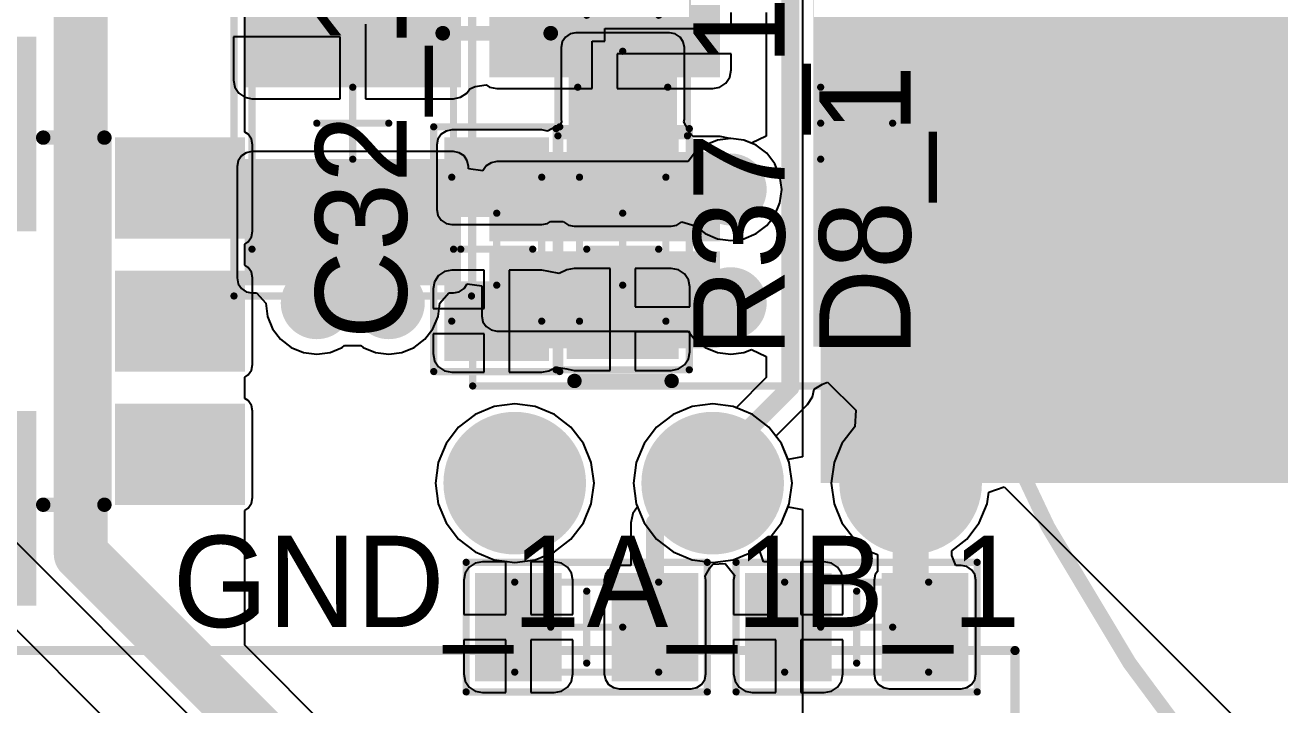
# Model space of a CAD drawing. Extents: x 5 to 126, y 30 to 120.
# Drawn here: x 50.2 to 67.63, y 39.42 to 48.86 of the extents above; entities that cross this region are included whole.
import ezdxf

# ---------------------------------------------------------------- set-up
doc = ezdxf.new("R2010")
doc.units = 0
doc.layers.get('0').update_dxf_attribs({"linetype": 'CONTINUOUS'})
for name, color, linetype in [('BOTTOMLAYER', 5, 'CONTINUOUS'), ('BOTTOMPASTE', 16, 'CONTINUOUS'), ('BOTTOMSOLDER', 6, 'CONTINUOUS'), ('MECHANICAL13', 56, 'CONTINUOUS'), ('MECHANICAL15', 56, 'CONTINUOUS'), ('MULTILAYER', 9, 'CONTINUOUS'), ('TOPLAYER', 1, 'CONTINUOUS'), ('TOPOVERLAY', 2, 'CONTINUOUS'), ('TOPPASTE', 8, 'CONTINUOUS'), ('TOPSOLDER', 216, 'CONTINUOUS')]:
    doc.layers.add(name, color=color, linetype=linetype)

# ---------------------------------------------------------------- blocks, each defined once
blk = doc.blocks.new('K_______5001_7')
at = {"layer": 'BOTTOMLAYER', "const_width": 0.889}
blk.add_lwpolyline([(-0.4445, 0, 1), (0.4445, 0, 1)], format="xyb", close=True, dxfattribs=at)
at = {"layer": 'BOTTOMSOLDER', "const_width": 0.9906}
blk.add_lwpolyline([(-0.4953, 0, 1), (0.4953, 0, 1)], format="xyb", close=True, dxfattribs=at)
at = {"layer": 'MULTILAYER', "const_width": 0.889}
blk.add_lwpolyline([(-0.4445, 0, 1), (0.4445, 0, 1)], format="xyb", close=True, dxfattribs=at)
at = {"layer": 'TOPLAYER', "const_width": 0.889}
blk.add_lwpolyline([(-0.4445, 0, 1), (0.4445, 0, 1)], format="xyb", close=True, dxfattribs=at)
at = {"layer": 'TOPSOLDER', "const_width": 0.9906}
blk.add_lwpolyline([(-0.4953, 0, 1), (0.4953, 0, 1)], format="xyb", close=True, dxfattribs=at)
blk = doc.blocks.new('61201621621_14')
at = {"layer": 'TOPOVERLAY', "const_width": 0.127}
for points in [[(-13.99, 4.675), (13.99, 4.675)], [(-13.99, 4.675), (13.99, 4.675)], [(13.99, 4.675), (13.99, -4.425)], [(13.99, -4.425), (13.99, 4.675)]]:
    blk.add_lwpolyline(points, dxfattribs=at)
at = {"layer": 'TOPOVERLAY', "const_width": 0.0635}
blk.add_lwpolyline([(13.958, 4.675, 1), (14.022, 4.675, 1)], format="xyb", close=True, dxfattribs=at)
blk.add_lwpolyline([(13.958, 4.675, 1), (14.022, 4.675, 1)], format="xyb", close=True, dxfattribs=at)
blk.add_lwpolyline([(13.958, 4.675, 1), (14.022, 4.675, 1)], format="xyb", close=True, dxfattribs=at)
blk.add_lwpolyline([(13.958, 4.675, 1), (14.022, 4.675, 1)], format="xyb", close=True, dxfattribs=at)
blk = doc.blocks.new('WE_CST_EE5_29')
at = {"layer": 'MECHANICAL15', "const_width": 0.1}
for points in [[(0, -0.2), (0, 0.2)], [(-0.2, 0), (0.2, 0)]]:
    blk.add_lwpolyline(points, dxfattribs=at)
at = {"layer": 'MECHANICAL15', "const_width": 0.05}
for points in [[(-0.025, 0.2, 1), (0.025, 0.2, 1)], [(-0.225, 0, 1), (-0.175, 0, 1)], [(0.175, 0, 1), (0.225, 0, 1)], [(-0.025, -0.2, 1), (0.025, -0.2, 1)]]:
    blk.add_lwpolyline(points, format="xyb", close=True, dxfattribs=at)
at = {"layer": 'TOPLAYER'}
for points in [[(-1.5, 1.35), (1.5, 1.35), (-1.5, 3.85), (1.5, 3.85)], [(-4.4, 1.25), (-2.8, 1.25), (-4.4, 2.45), (-2.8, 2.45)], [(2.8, 1.25), (4.4, 1.25), (2.8, 2.45), (4.4, 2.45)], [(-4.4, -0.6), (-2.8, -0.6), (-4.4, 0.6), (-2.8, 0.6)], [(2.8, -0.6), (4.4, -0.6), (2.8, 0.6), (4.4, 0.6)], [(-4.4, -2.45), (-2.8, -2.45), (-4.4, -1.25), (-2.8, -1.25)], [(-1.5, -3.85), (1.5, -3.85), (-1.5, -1.35), (1.5, -1.35)], [(2.8, -2.45), (4.4, -2.45), (2.8, -1.25), (4.4, -1.25)]]:
    blk.add_solid(points, dxfattribs=at)
at = {"layer": 'TOPOVERLAY'}
for points, const_width in [([(-2.9, 3, 1), (-3.1, 3, 1)], 0.5), ([(-3.225, 3, 1), (-2.975, 3, 1)], 0.25), ([(-3.025, 3, 1), (-2.775, 3, 1)], 0.25), ([(-2.6, 2.55, 1), (-2.5, 2.55, 1)], 0.1), ([(-2.6, 2.55, 1), (-2.5, 2.55, 1)], 0.1), ([(-1.75, 2.55, 1), (-1.65, 2.55, 1)], 0.1), ([(1.65, 2.55, 1), (1.75, 2.55, 1)], 0.1), ([(2.5, 2.55, 1), (2.6, 2.55, 1)], 0.1), ([(2.5, 2.55, 1), (2.6, 2.55, 1)], 0.1), ([(-2.6, -2.55, 1), (-2.5, -2.55, 1)], 0.1), ([(-2.6, -2.55, 1), (-2.5, -2.55, 1)], 0.1), ([(-1.75, -2.55, 1), (-1.65, -2.55, 1)], 0.1), ([(1.65, -2.55, 1), (1.75, -2.55, 1)], 0.1), ([(2.5, -2.55, 1), (2.6, -2.55, 1)], 0.1), ([(2.5, -2.55, 1), (2.6, -2.55, 1)], 0.1)]:
    blk.add_lwpolyline(points, format="xyb", close=True, dxfattribs=dict(at, const_width=const_width))
at = {"layer": 'TOPOVERLAY', "const_width": 0.2}
for points in [[(-2.55, -2.55), (-2.55, 2.55)], [(-2.55, 2.55), (-1.7, 2.55)], [(1.7, 2.55), (2.55, 2.55)], [(2.55, -2.55), (2.55, 2.55)], [(-2.55, -2.55), (-1.7, -2.55)], [(1.7, -2.55), (2.55, -2.55)]]:
    blk.add_lwpolyline(points, dxfattribs=at)
at = {"layer": 'TOPPASTE'}
for points in [[(-1.5, 1.35), (1.5, 1.35), (-1.5, 3.85), (1.5, 3.85)], [(-4.4, 1.25), (-2.8, 1.25), (-4.4, 2.45), (-2.8, 2.45)], [(2.8, 1.25), (4.4, 1.25), (2.8, 2.45), (4.4, 2.45)], [(-4.4, -0.6), (-2.8, -0.6), (-4.4, 0.6), (-2.8, 0.6)], [(2.8, -0.6), (4.4, -0.6), (2.8, 0.6), (4.4, 0.6)], [(-4.4, -2.45), (-2.8, -2.45), (-4.4, -1.25), (-2.8, -1.25)], [(-1.5, -3.85), (1.5, -3.85), (-1.5, -1.35), (1.5, -1.35)], [(2.8, -2.45), (4.4, -2.45), (2.8, -1.25), (4.4, -1.25)]]:
    blk.add_solid(points, dxfattribs=at)
at = {"layer": 'TOPSOLDER'}
for points in [[(-1.602, 1.248), (1.602, 1.248), (-1.602, 3.952), (1.602, 3.952)], [(-4.502, 1.148), (-2.698, 1.148), (-4.502, 2.552), (-2.698, 2.552)], [(2.698, 1.148), (4.502, 1.148), (2.698, 2.552), (4.502, 2.552)], [(-4.502, -0.702), (-2.698, -0.702), (-4.502, 0.702), (-2.698, 0.702)], [(2.698, -0.702), (4.502, -0.702), (2.698, 0.702), (4.502, 0.702)], [(-4.502, -2.552), (-2.698, -2.552), (-4.502, -1.148), (-2.698, -1.148)], [(2.698, -2.552), (4.502, -2.552), (2.698, -1.148), (4.502, -1.148)], [(-1.602, -3.952), (1.602, -3.952), (-1.602, -1.248), (1.602, -1.248)]]:
    blk.add_solid(points, dxfattribs=at)
blk = doc.blocks.new('K_______5002_32')
at = {"layer": 'BOTTOMLAYER', "const_width": 0.889}
blk.add_lwpolyline([(-0.4445, 0, 1), (0.4445, 0, 1)], format="xyb", close=True, dxfattribs=at)
at = {"layer": 'BOTTOMSOLDER', "const_width": 0.9906}
blk.add_lwpolyline([(-0.4953, 0, 1), (0.4953, 0, 1)], format="xyb", close=True, dxfattribs=at)
at = {"layer": 'MULTILAYER', "const_width": 0.889}
blk.add_lwpolyline([(-0.4445, 0, 1), (0.4445, 0, 1)], format="xyb", close=True, dxfattribs=at)
at = {"layer": 'TOPLAYER', "const_width": 0.889}
blk.add_lwpolyline([(-0.4445, 0, 1), (0.4445, 0, 1)], format="xyb", close=True, dxfattribs=at)
at = {"layer": 'TOPSOLDER', "const_width": 0.9906}
blk.add_lwpolyline([(-0.4953, 0, 1), (0.4953, 0, 1)], format="xyb", close=True, dxfattribs=at)
blk = doc.blocks.new('K_______5002_34')
at = {"layer": 'BOTTOMLAYER', "const_width": 0.889}
blk.add_lwpolyline([(-0.4445, 0, 1), (0.4445, 0, 1)], format="xyb", close=True, dxfattribs=at)
at = {"layer": 'BOTTOMSOLDER', "const_width": 0.9906}
blk.add_lwpolyline([(-0.4953, 0, 1), (0.4953, 0, 1)], format="xyb", close=True, dxfattribs=at)
at = {"layer": 'MULTILAYER', "const_width": 0.889}
blk.add_lwpolyline([(-0.4445, 0, 1), (0.4445, 0, 1)], format="xyb", close=True, dxfattribs=at)
at = {"layer": 'TOPLAYER', "const_width": 0.889}
blk.add_lwpolyline([(-0.4445, 0, 1), (0.4445, 0, 1)], format="xyb", close=True, dxfattribs=at)
at = {"layer": 'TOPSOLDER', "const_width": 0.9906}
blk.add_lwpolyline([(-0.4953, 0, 1), (0.4953, 0, 1)], format="xyb", close=True, dxfattribs=at)
blk = doc.blocks.new('1210C_B_38')
at = {"layer": 'BOTTOMLAYER'}
for points in [[(-2.15, 1.4), (-2.15, -1.4), (-0.6, 1.4), (-0.6, -1.4)], [(0.6, 1.4), (0.6, -1.4), (2.15, 1.4), (2.15, -1.4)]]:
    blk.add_solid(points, dxfattribs=at)
at = {"layer": 'BOTTOMPASTE'}
for points in [[(-2.15, 1.4), (-2.15, -1.4), (-0.6, 1.4), (-0.6, -1.4)], [(0.6, 1.4), (0.6, -1.4), (2.15, 1.4), (2.15, -1.4)]]:
    blk.add_solid(points, dxfattribs=at)
at = {"layer": 'BOTTOMSOLDER'}
for points in [[(-2.252, 1.502), (-2.252, -1.502), (-0.498, 1.502), (-0.498, -1.502)], [(0.498, 1.502), (0.498, -1.502), (2.252, 1.502), (2.252, -1.502)]]:
    blk.add_solid(points, dxfattribs=at)
at = {"layer": 'MECHANICAL13', "const_width": 0.1}
for points in [[(-1.75, 1.4), (1.75, 1.4)], [(-1.75, 1.4), (-1.75, -1.4)], [(1.75, 1.4), (1.75, -1.4)], [(-1.75, -1.4), (1.75, -1.4)]]:
    blk.add_lwpolyline(points, dxfattribs=at)
at = {"layer": 'MECHANICAL13', "const_width": 0.05}
for points in [[(-1.775, 1.4, 1), (-1.725, 1.4, 1)], [(-1.775, 1.4, 1), (-1.725, 1.4, 1)], [(1.725, 1.4, 1), (1.775, 1.4, 1)], [(1.725, 1.4, 1), (1.775, 1.4, 1)], [(-1.775, -1.4, 1), (-1.725, -1.4, 1)], [(-1.775, -1.4, 1), (-1.725, -1.4, 1)], [(1.725, -1.4, 1), (1.775, -1.4, 1)], [(1.725, -1.4, 1), (1.775, -1.4, 1)]]:
    blk.add_lwpolyline(points, format="xyb", close=True, dxfattribs=at)
at = {"layer": 'MECHANICAL15', "const_width": 0.1}
for points in [[(-2.4, 1.65), (2.4, 1.65)], [(-2.4, 1.65), (-2.4, -1.65)], [(2.4, 1.65), (2.4, -1.65)], [(0, 0.5), (0, -0.5)], [(-0.5, 0), (0.5, 0)], [(-2.4, -1.65), (2.4, -1.65)]]:
    blk.add_lwpolyline(points, dxfattribs=at)
at = {"layer": 'MECHANICAL15', "const_width": 0.05}
for points in [[(-2.425, 1.65, 1), (-2.375, 1.65, 1)], [(-2.425, 1.65, 1), (-2.375, 1.65, 1)], [(2.375, 1.65, 1), (2.425, 1.65, 1)], [(2.375, 1.65, 1), (2.425, 1.65, 1)], [(-0.025, 0.5, 1), (0.025, 0.5, 1)], [(-0.525, 0, 1), (-0.475, 0, 1)], [(0.475, 0, 1), (0.525, 0, 1)], [(-0.025, -0.5, 1), (0.025, -0.5, 1)], [(-2.425, -1.65, 1), (-2.375, -1.65, 1)], [(-2.425, -1.65, 1), (-2.375, -1.65, 1)], [(2.375, -1.65, 1), (2.425, -1.65, 1)], [(2.375, -1.65, 1), (2.425, -1.65, 1)]]:
    blk.add_lwpolyline(points, format="xyb", close=True, dxfattribs=at)
blk = doc.blocks.new('0805C_48')
at = {"layer": 'MECHANICAL13', "const_width": 0.1}
for points in [[(-1.675, -0.9), (-1.675, 0.9)], [(1.675, 0.9), (-1.675, 0.9)], [(1.675, -0.9), (1.675, 0.9)], [(-1, -0.625), (-1, 0.625)], [(1, 0.625), (-1, 0.625)], [(0, -0.5), (0, 0.5)], [(1, -0.625), (1, 0.625)], [(0.5, 0), (-0.5, 0)], [(1, -0.625), (-1, -0.625)], [(1.675, -0.9), (-1.675, -0.9)]]:
    blk.add_lwpolyline(points, dxfattribs=at)
at = {"layer": 'MECHANICAL13', "const_width": 0.05}
for points in [[(-1.7, 0.9, 1), (-1.65, 0.9, 1)], [(-1.7, 0.9, 1), (-1.65, 0.9, 1)], [(1.65, 0.9, 1), (1.7, 0.9, 1)], [(1.65, 0.9, 1), (1.7, 0.9, 1)], [(-1.025, 0.625, 1), (-0.975, 0.625, 1)], [(-1.025, 0.625, 1), (-0.975, 0.625, 1)], [(-0.025, 0.5, 1), (0.025, 0.5, 1)], [(0.975, 0.625, 1), (1.025, 0.625, 1)], [(0.975, 0.625, 1), (1.025, 0.625, 1)], [(-0.525, 0, 1), (-0.475, 0, 1)], [(0.475, 0, 1), (0.525, 0, 1)], [(-0.025, -0.5, 1), (0.025, -0.5, 1)], [(-1.025, -0.625, 1), (-0.975, -0.625, 1)], [(-1.025, -0.625, 1), (-0.975, -0.625, 1)], [(0.975, -0.625, 1), (1.025, -0.625, 1)], [(0.975, -0.625, 1), (1.025, -0.625, 1)], [(-1.7, -0.9, 1), (-1.65, -0.9, 1)], [(-1.7, -0.9, 1), (-1.65, -0.9, 1)], [(1.65, -0.9, 1), (1.7, -0.9, 1)], [(1.65, -0.9, 1), (1.7, -0.9, 1)]]:
    blk.add_lwpolyline(points, format="xyb", close=True, dxfattribs=at)
at = {"layer": 'TOPLAYER'}
for points in [[(-0.45, -0.65), (-0.45, 0.65), (-1.45, -0.65), (-1.45, 0.65)], [(1.45, -0.65), (1.45, 0.65), (0.45, -0.65), (0.45, 0.65)]]:
    blk.add_solid(points, dxfattribs=at)
at = {"layer": 'TOPPASTE'}
for points in [[(-0.45, -0.65), (-0.45, 0.65), (-1.45, -0.65), (-1.45, 0.65)], [(1.45, -0.65), (1.45, 0.65), (0.45, -0.65), (0.45, 0.65)]]:
    blk.add_solid(points, dxfattribs=at)
at = {"layer": 'TOPSOLDER'}
for points in [[(-0.348, -0.752), (-0.348, 0.752), (-1.552, -0.752), (-1.552, 0.752)], [(1.552, -0.752), (1.552, 0.752), (0.348, -0.752), (0.348, 0.752)]]:
    blk.add_solid(points, dxfattribs=at)
blk = doc.blocks.new('0805C_B_50')
at = {"layer": 'BOTTOMLAYER'}
for points in [[(-1.45, 0.65), (-1.45, -0.65), (-0.45, 0.65), (-0.45, -0.65)], [(0.45, 0.65), (0.45, -0.65), (1.45, 0.65), (1.45, -0.65)]]:
    blk.add_solid(points, dxfattribs=at)
at = {"layer": 'BOTTOMPASTE'}
for points in [[(-1.45, 0.65), (-1.45, -0.65), (-0.45, 0.65), (-0.45, -0.65)], [(0.45, 0.65), (0.45, -0.65), (1.45, 0.65), (1.45, -0.65)]]:
    blk.add_solid(points, dxfattribs=at)
at = {"layer": 'BOTTOMSOLDER'}
for points in [[(-1.552, 0.752), (-1.552, -0.752), (-0.348, 0.752), (-0.348, -0.752)], [(0.348, 0.752), (0.348, -0.752), (1.552, 0.752), (1.552, -0.752)]]:
    blk.add_solid(points, dxfattribs=at)
at = {"layer": 'MECHANICAL13', "const_width": 0.1}
for points in [[(-1.675, -0.9), (-1.675, 0.9)], [(-1.675, 0.9), (1.675, 0.9)], [(1.675, -0.9), (1.675, 0.9)], [(-1, -0.625), (-1, 0.625)], [(-1, 0.625), (1, 0.625)], [(0, -0.5), (0, 0.5)], [(1, -0.625), (1, 0.625)], [(-0.5, 0), (0.5, 0)], [(-1, -0.625), (1, -0.625)], [(-1.675, -0.9), (1.675, -0.9)]]:
    blk.add_lwpolyline(points, dxfattribs=at)
at = {"layer": 'MECHANICAL13', "const_width": 0.05}
for points in [[(-1.7, 0.9, 1), (-1.65, 0.9, 1)], [(-1.7, 0.9, 1), (-1.65, 0.9, 1)], [(1.65, 0.9, 1), (1.7, 0.9, 1)], [(1.65, 0.9, 1), (1.7, 0.9, 1)], [(-1.025, 0.625, 1), (-0.975, 0.625, 1)], [(-1.025, 0.625, 1), (-0.975, 0.625, 1)], [(-0.025, 0.5, 1), (0.025, 0.5, 1)], [(0.975, 0.625, 1), (1.025, 0.625, 1)], [(0.975, 0.625, 1), (1.025, 0.625, 1)], [(-0.525, 0, 1), (-0.475, 0, 1)], [(0.475, 0, 1), (0.525, 0, 1)], [(-0.025, -0.5, 1), (0.025, -0.5, 1)], [(-1.025, -0.625, 1), (-0.975, -0.625, 1)], [(-1.025, -0.625, 1), (-0.975, -0.625, 1)], [(0.975, -0.625, 1), (1.025, -0.625, 1)], [(0.975, -0.625, 1), (1.025, -0.625, 1)], [(-1.7, -0.9, 1), (-1.65, -0.9, 1)], [(-1.7, -0.9, 1), (-1.65, -0.9, 1)], [(1.65, -0.9, 1), (1.7, -0.9, 1)], [(1.65, -0.9, 1), (1.7, -0.9, 1)]]:
    blk.add_lwpolyline(points, format="xyb", close=True, dxfattribs=at)
blk = doc.blocks.new('0805C_B_52')
at = {"layer": 'BOTTOMLAYER'}
for points in [[(-1.45, 0.65), (-1.45, -0.65), (-0.45, 0.65), (-0.45, -0.65)], [(0.45, 0.65), (0.45, -0.65), (1.45, 0.65), (1.45, -0.65)]]:
    blk.add_solid(points, dxfattribs=at)
at = {"layer": 'BOTTOMPASTE'}
for points in [[(-1.45, 0.65), (-1.45, -0.65), (-0.45, 0.65), (-0.45, -0.65)], [(0.45, 0.65), (0.45, -0.65), (1.45, 0.65), (1.45, -0.65)]]:
    blk.add_solid(points, dxfattribs=at)
at = {"layer": 'BOTTOMSOLDER'}
for points in [[(-1.552, 0.752), (-1.552, -0.752), (-0.348, 0.752), (-0.348, -0.752)], [(0.348, 0.752), (0.348, -0.752), (1.552, 0.752), (1.552, -0.752)]]:
    blk.add_solid(points, dxfattribs=at)
at = {"layer": 'MECHANICAL13', "const_width": 0.1}
for points in [[(-1.675, -0.9), (-1.675, 0.9)], [(-1.675, 0.9), (1.675, 0.9)], [(1.675, -0.9), (1.675, 0.9)], [(-1, -0.625), (-1, 0.625)], [(-1, 0.625), (1, 0.625)], [(0, -0.5), (0, 0.5)], [(1, -0.625), (1, 0.625)], [(-0.5, 0), (0.5, 0)], [(-1, -0.625), (1, -0.625)], [(-1.675, -0.9), (1.675, -0.9)]]:
    blk.add_lwpolyline(points, dxfattribs=at)
at = {"layer": 'MECHANICAL13', "const_width": 0.05}
for points in [[(-1.7, 0.9, 1), (-1.65, 0.9, 1)], [(-1.7, 0.9, 1), (-1.65, 0.9, 1)], [(1.65, 0.9, 1), (1.7, 0.9, 1)], [(1.65, 0.9, 1), (1.7, 0.9, 1)], [(-1.025, 0.625, 1), (-0.975, 0.625, 1)], [(-1.025, 0.625, 1), (-0.975, 0.625, 1)], [(-0.025, 0.5, 1), (0.025, 0.5, 1)], [(0.975, 0.625, 1), (1.025, 0.625, 1)], [(0.975, 0.625, 1), (1.025, 0.625, 1)], [(-0.525, 0, 1), (-0.475, 0, 1)], [(0.475, 0, 1), (0.525, 0, 1)], [(-0.025, -0.5, 1), (0.025, -0.5, 1)], [(-1.025, -0.625, 1), (-0.975, -0.625, 1)], [(-1.025, -0.625, 1), (-0.975, -0.625, 1)], [(0.975, -0.625, 1), (1.025, -0.625, 1)], [(0.975, -0.625, 1), (1.025, -0.625, 1)], [(-1.7, -0.9, 1), (-1.65, -0.9, 1)], [(-1.7, -0.9, 1), (-1.65, -0.9, 1)], [(1.65, -0.9, 1), (1.7, -0.9, 1)], [(1.65, -0.9, 1), (1.7, -0.9, 1)]]:
    blk.add_lwpolyline(points, format="xyb", close=True, dxfattribs=at)
blk = doc.blocks.new('M____MELF_56')
at = {"layer": 'MECHANICAL13', "const_width": 0.1}
for points in [[(-1, 0.6), (-1, -0.6)], [(-1, 0.6), (1, 0.6)], [(1, 0.6), (1, -0.6)], [(-1, -0.6), (1, -0.6)]]:
    blk.add_lwpolyline(points, dxfattribs=at)
at = {"layer": 'MECHANICAL13', "const_width": 0.05}
for points in [[(-1.025, 0.6, 1), (-0.975, 0.6, 1)], [(-1.025, 0.6, 1), (-0.975, 0.6, 1)], [(0.975, 0.6, 1), (1.025, 0.6, 1)], [(0.975, 0.6, 1), (1.025, 0.6, 1)], [(-1.025, -0.6, 1), (-0.975, -0.6, 1)], [(-1.025, -0.6, 1), (-0.975, -0.6, 1)], [(0.975, -0.6, 1), (1.025, -0.6, 1)], [(0.975, -0.6, 1), (1.025, -0.6, 1)]]:
    blk.add_lwpolyline(points, format="xyb", close=True, dxfattribs=at)
at = {"layer": 'MECHANICAL13'}
blk.add_solid([(-1, -0.6), (-0.731, -0.6), (-1, 0.6), (-0.731, 0.6)], dxfattribs=at)
at = {"layer": 'MECHANICAL15', "const_width": 0.1}
for points in [[(-1.675, 0.925), (-1.675, -0.925)], [(-1.675, 0.925), (1.675, 0.925)], [(1.675, 0.925), (1.675, -0.925)], [(0, 0.5), (0, -0.5)], [(-0.5, 0), (0.5, 0)], [(-1.675, -0.925), (1.675, -0.925)]]:
    blk.add_lwpolyline(points, dxfattribs=at)
at = {"layer": 'MECHANICAL15', "const_width": 0.05}
for points in [[(-1.7, 0.925, 1), (-1.65, 0.925, 1)], [(-1.7, 0.925, 1), (-1.65, 0.925, 1)], [(1.65, 0.925, 1), (1.7, 0.925, 1)], [(1.65, 0.925, 1), (1.7, 0.925, 1)], [(-0.025, 0.5, 1), (0.025, 0.5, 1)], [(-0.525, 0, 1), (-0.475, 0, 1)], [(0.475, 0, 1), (0.525, 0, 1)], [(-0.025, -0.5, 1), (0.025, -0.5, 1)], [(-1.7, -0.925, 1), (-1.65, -0.925, 1)], [(-1.7, -0.925, 1), (-1.65, -0.925, 1)], [(1.65, -0.925, 1), (1.7, -0.925, 1)], [(1.65, -0.925, 1), (1.7, -0.925, 1)]]:
    blk.add_lwpolyline(points, format="xyb", close=True, dxfattribs=at)
at = {"layer": 'TOPLAYER'}
for points in [[(-0.525, -0.675), (-0.525, 0.675), (-1.425, -0.675), (-1.425, 0.675)], [(1.425, -0.675), (1.425, 0.675), (0.525, -0.675), (0.525, 0.675)]]:
    blk.add_solid(points, dxfattribs=at)
at = {"layer": 'TOPOVERLAY', "const_width": 0.2}
blk.add_lwpolyline([(-1.83, 0.67), (-1.83, -0.68)], dxfattribs=at)
at = {"layer": 'TOPOVERLAY', "const_width": 0.1}
for points in [[(-1.88, 0.67, 1), (-1.78, 0.67, 1)], [(-1.88, -0.68, 1), (-1.78, -0.68, 1)]]:
    blk.add_lwpolyline(points, format="xyb", close=True, dxfattribs=at)
at = {"layer": 'TOPPASTE'}
for points in [[(-0.525, -0.675), (-0.525, 0.675), (-1.425, -0.675), (-1.425, 0.675)], [(1.425, -0.675), (1.425, 0.675), (0.525, -0.675), (0.525, 0.675)]]:
    blk.add_solid(points, dxfattribs=at)
at = {"layer": 'TOPSOLDER'}
for points in [[(-0.423, -0.777), (-0.423, 0.777), (-1.527, -0.777), (-1.527, 0.777)], [(1.527, -0.777), (1.527, 0.777), (0.423, -0.777), (0.423, 0.777)]]:
    blk.add_solid(points, dxfattribs=at)
blk = doc.blocks.new('TO_252_B_64')
at = {"layer": 'BOTTOMLAYER'}
for points in [[(-0.5, 3), (-0.5, -3), (6, 3), (6, -3)], [(-5, 2.68), (-5, 1.88), (-2, 2.68), (-2, 1.88)], [(-5, 1.54), (-5, 0.74), (-2, 1.54), (-2, 0.74)], [(-5, -0.74), (-5, -1.54), (-2, -0.74), (-2, -1.54)], [(-5, -1.88), (-5, -2.68), (-2, -1.88), (-2, -2.68)]]:
    blk.add_solid(points, dxfattribs=at)
at = {"layer": 'BOTTOMPASTE'}
for points in [[(-0.5, 3), (-0.5, -3), (6, 3), (6, -3)], [(-5, 2.68), (-5, 1.88), (-2, 2.68), (-2, 1.88)], [(-5, 1.54), (-5, 0.74), (-2, 1.54), (-2, 0.74)], [(-5, -0.74), (-5, -1.54), (-2, -0.74), (-2, -1.54)], [(-5, -1.88), (-5, -2.68), (-2, -1.88), (-2, -2.68)]]:
    blk.add_solid(points, dxfattribs=at)
at = {"layer": 'BOTTOMSOLDER'}
for points in [[(-0.602, 3.102), (-0.602, -3.102), (6.102, 3.102), (6.102, -3.102)], [(-5.102, 2.782), (-5.102, 1.778), (-1.898, 2.782), (-1.898, 1.778)], [(-5.102, 1.642), (-5.102, 0.638), (-1.898, 1.642), (-1.898, 0.638)], [(-5.102, -0.638), (-5.102, -1.642), (-1.898, -0.638), (-1.898, -1.642)], [(-5.102, -1.778), (-5.102, -2.782), (-1.898, -1.778), (-1.898, -2.782)]]:
    blk.add_solid(points, dxfattribs=at)
at = {"layer": 'MECHANICAL15', "const_width": 0.1}
for points in [[(-5.334, -3.65), (-5.334, 3.65)], [(-5.334, 3.65), (6.325, 3.65)], [(6.325, -3.65), (6.325, 3.65)], [(-0.5, -0.5), (-0.5, 0.5)], [(-0.5, 0), (0.5, 0)], [(-5.334, -3.65), (6.325, -3.65)]]:
    blk.add_lwpolyline(points, dxfattribs=at)
at = {"layer": 'MECHANICAL15', "const_width": 0.05}
for points in [[(-5.359, 3.65, 1), (-5.309, 3.65, 1)], [(-5.359, 3.65, 1), (-5.309, 3.65, 1)], [(6.3, 3.65, 1), (6.35, 3.65, 1)], [(6.3, 3.65, 1), (6.35, 3.65, 1)], [(-0.525, 0.5, 1), (-0.475, 0.5, 1)], [(-0.525, 0, 1), (-0.475, 0, 1)], [(0.475, 0, 1), (0.525, 0, 1)], [(-0.525, -0.5, 1), (-0.475, -0.5, 1)], [(-5.359, -3.65, 1), (-5.309, -3.65, 1)], [(-5.359, -3.65, 1), (-5.309, -3.65, 1)], [(6.3, -3.65, 1), (6.35, -3.65, 1)], [(6.3, -3.65, 1), (6.35, -3.65, 1)]]:
    blk.add_lwpolyline(points, format="xyb", close=True, dxfattribs=at)
blk = doc.blocks.new('0805R_70')
at = {"layer": 'MECHANICAL13', "const_width": 0.1}
for points in [[(1.7, 0.875), (-1.7, 0.875)], [(-1.7, -0.875), (-1.7, 0.875)], [(1.7, -0.875), (1.7, 0.875)], [(1, 0.625), (-1, 0.625)], [(-1, -0.625), (-1, 0.625)], [(0, -0.5), (0, 0.5)], [(1, -0.625), (1, 0.625)], [(0.5, 0), (-0.5, 0)], [(1, -0.625), (-1, -0.625)], [(1.7, -0.875), (-1.7, -0.875)]]:
    blk.add_lwpolyline(points, dxfattribs=at)
at = {"layer": 'MECHANICAL13', "const_width": 0.05}
for points in [[(-1.725, 0.875, 1), (-1.675, 0.875, 1)], [(-1.725, 0.875, 1), (-1.675, 0.875, 1)], [(1.675, 0.875, 1), (1.725, 0.875, 1)], [(1.675, 0.875, 1), (1.725, 0.875, 1)], [(-1.025, 0.625, 1), (-0.975, 0.625, 1)], [(-1.025, 0.625, 1), (-0.975, 0.625, 1)], [(-0.025, 0.5, 1), (0.025, 0.5, 1)], [(0.975, 0.625, 1), (1.025, 0.625, 1)], [(0.975, 0.625, 1), (1.025, 0.625, 1)], [(-0.525, 0, 1), (-0.475, 0, 1)], [(0.475, 0, 1), (0.525, 0, 1)], [(-0.025, -0.5, 1), (0.025, -0.5, 1)], [(-1.025, -0.625, 1), (-0.975, -0.625, 1)], [(-1.025, -0.625, 1), (-0.975, -0.625, 1)], [(0.975, -0.625, 1), (1.025, -0.625, 1)], [(0.975, -0.625, 1), (1.025, -0.625, 1)], [(-1.725, -0.875, 1), (-1.675, -0.875, 1)], [(-1.725, -0.875, 1), (-1.675, -0.875, 1)], [(1.675, -0.875, 1), (1.725, -0.875, 1)], [(1.675, -0.875, 1), (1.725, -0.875, 1)]]:
    blk.add_lwpolyline(points, format="xyb", close=True, dxfattribs=at)
at = {"layer": 'TOPLAYER'}
for points in [[(-0.55, -0.625), (-0.55, 0.625), (-1.45, -0.625), (-1.45, 0.625)], [(1.45, -0.625), (1.45, 0.625), (0.55, -0.625), (0.55, 0.625)]]:
    blk.add_solid(points, dxfattribs=at)
at = {"layer": 'TOPPASTE'}
for points in [[(-0.55, -0.625), (-0.55, 0.625), (-1.45, -0.625), (-1.45, 0.625)], [(1.45, -0.625), (1.45, 0.625), (0.55, -0.625), (0.55, 0.625)]]:
    blk.add_solid(points, dxfattribs=at)
at = {"layer": 'TOPSOLDER'}
for points in [[(-0.448, -0.727), (-0.448, 0.727), (-1.552, -0.727), (-1.552, 0.727)], [(1.552, -0.727), (1.552, 0.727), (0.448, -0.727), (0.448, 0.727)]]:
    blk.add_solid(points, dxfattribs=at)
blk = doc.blocks.new('GDT_DIY_74')
at = {"layer": 'MECHANICAL13', "const_width": 0.2}
blk.add_lwpolyline([(18.5, 0, 1), (-18.5, 0, 1)], format="xyb", close=True, dxfattribs=at)
at = {"layer": 'TOPOVERLAY', "const_width": 0.2}
for points in [[(22.5, 0, 1), (-22.5, 0, 1)], [(18.5, 0, 1), (-18.5, 0, 1)]]:
    blk.add_lwpolyline(points, format="xyb", close=True, dxfattribs=at)

msp = doc.modelspace()

# ---------------------------------------------------------------- linework, layer by layer
at = {"layer": 'BOTTOMLAYER'}
for p, q in [((60.009, 48.815), (60.009, 49.04)), ((60.494, 49.039), (60.494, 47.321)), ((54.925, 48.875), (54.925, 47.841)), ((58.25, 48.64), (58.25, 48.815)), ((58.25, 48.815), (60.009, 48.815)), ((54.575, 48.7), (53.091, 48.7)), ((53.091, 48.7), (53.091, 48.1)), ((54.575, 47.841), (54.575, 48.7)), ((58.075, 47.981), (58.075, 48.64)), ((58.075, 48.64), (58.25, 48.64)), ((60.009, 48.465), (58.425, 48.465)), ((58.425, 48.465), (58.425, 47.981)), ((60.009, 48.24), (60.009, 48.465)), ((59.933, 48.057), (59.989, 48.141)), ((59.989, 48.141), (60.009, 48.24)), ((53.091, 48.1), (53.111, 48.001)), ((53.111, 48.001), (53.167, 47.917)), ((56.333, 47.917), (56.375, 47.979)), ((56.375, 47.979), (56.452, 48.01)), ((56.452, 48.01), (56.603, 48.033)), ((56.603, 48.033), (56.651, 48.001)), ((56.651, 48.001), (56.75, 47.981)), ((56.75, 47.981), (58.075, 47.981)), ((58.425, 47.981), (59.75, 47.981)), ((59.75, 47.981), (59.849, 48.001)), ((59.849, 48.001), (59.933, 48.057)), ((53.167, 47.917), (53.251, 47.861)), ((53.251, 47.861), (53.35, 47.841)), ((53.35, 47.841), (54.575, 47.841)), ((54.925, 47.841), (56.15, 47.841)), ((56.15, 47.841), (56.249, 47.861)), ((56.249, 47.861), (56.333, 47.917)), ((59.816, 47.265), (59.645, 47.194)), ((60, 47.289), (59.816, 47.265)), ((60.184, 47.265), (60, 47.289)), ((60.29, 47.221), (60.184, 47.265)), ((60.494, 47.321), (60.29, 47.221)), ((53.271, 47.091), (53.204, 47.046)), ((53.35, 47.107), (53.271, 47.091)), ((56.15, 47.107), (53.35, 47.107)), ((56.229, 47.091), (56.15, 47.107)), ((56.296, 47.046), (56.229, 47.091)), ((59.498, 47.082), (59.411, 46.967)), ((59.645, 47.194), (59.498, 47.082)), ((53.159, 46.979), (53.143, 46.9)), ((53.143, 46.9), (53.143, 45.35)), ((53.204, 47.046), (53.159, 46.979)), ((56.341, 46.979), (56.296, 47.046)), ((56.357, 46.9), (56.341, 46.979)), ((56.357, 46.868), (56.357, 46.9)), ((56.604, 46.907), (56.559, 46.839)), ((56.671, 46.951), (56.604, 46.907)), ((56.75, 46.967), (56.671, 46.951)), ((59.411, 46.967), (56.75, 46.967)), ((56.559, 46.839), (56.357, 46.868)), ((53.143, 45.35), (53.159, 45.271)), ((53.159, 45.271), (53.204, 45.203)), ((53.204, 45.203), (53.271, 45.159)), ((53.271, 45.159), (53.35, 45.143)), ((56.15, 45.143), (56.229, 45.159)), ((56.229, 45.159), (56.296, 45.203)), ((56.296, 45.203), (56.341, 45.271)), ((56.341, 45.271), (56.543, 45.242)), ((56.543, 45.242), (56.543, 44.82)), ((53.35, 45.143), (53.415, 45.143)), ((53.415, 45.143), (53.541, 45)), ((53.541, 45), (53.565, 44.816)), ((55.935, 44.816), (55.959, 45)), ((55.959, 45), (56.085, 45.143)), ((56.085, 45.143), (56.15, 45.143)), ((53.565, 44.816), (53.636, 44.645)), ((55.864, 44.645), (55.935, 44.816)), ((56.543, 44.82), (56.559, 44.741)), ((53.636, 44.645), (53.748, 44.498)), ((55.752, 44.498), (55.864, 44.645)), ((56.559, 44.741), (56.604, 44.674)), ((56.604, 44.674), (56.671, 44.629)), ((56.671, 44.629), (56.75, 44.613)), ((53.748, 44.498), (53.895, 44.386)), ((55.605, 44.386), (55.752, 44.498)), ((56.75, 44.613), (59.411, 44.613)), ((59.411, 44.613), (59.498, 44.498)), ((59.498, 44.498), (59.645, 44.386)), ((53.895, 44.386), (54.066, 44.315)), ((54.066, 44.315), (54.25, 44.291)), ((54.25, 44.291), (54.434, 44.315)), ((54.434, 44.315), (54.605, 44.386)), ((54.605, 44.386), (54.637, 44.41)), ((54.637, 44.41), (54.863, 44.41)), ((54.863, 44.41), (54.895, 44.386)), ((54.895, 44.386), (55.066, 44.315)), ((55.066, 44.315), (55.25, 44.291)), ((55.25, 44.291), (55.434, 44.315)), ((55.434, 44.315), (55.605, 44.386)), ((59.645, 44.386), (59.816, 44.315)), ((59.816, 44.315), (60, 44.291)), ((60, 44.291), (60.184, 44.315)), ((60.184, 44.315), (60.29, 44.359)), ((60.29, 44.359), (60.494, 44.259)), ((60.494, 44.259), (60.494, 43.967)), ((60.494, 43.967), (60.075, 43.548)), ((47.853, 43.897), (53.284, 38.466)), ((61.137, 43.7), (61.158, 43.805)), ((61.158, 43.805), (61.274, 43.874)), ((61.274, 43.874), (61.346, 43.904)), ((61.346, 43.904), (61.737, 43.513)), ((59.75, 43.602), (59.465, 43.564)), ((60.035, 43.564), (59.75, 43.602)), ((60.626, 43.153), (61.065, 43.592)), ((61.065, 43.592), (61.137, 43.7)), ((59.199, 43.454), (58.971, 43.279)), ((59.465, 43.564), (59.199, 43.454)), ((60.075, 43.548), (60.035, 43.564)), ((61.737, 43.513), (61.726, 43.283)), ((58.971, 43.279), (58.796, 43.051)), ((61.721, 43.279), (61.546, 43.051)), ((61.726, 43.283), (61.721, 43.279)), ((54.277, 36.263), (47.347, 43.193)), ((60.704, 43.051), (60.626, 43.153)), ((58.796, 43.051), (58.686, 42.785)), ((60.814, 42.785), (60.704, 43.051)), ((61.546, 43.051), (61.436, 42.785)), ((58.686, 42.785), (58.648, 42.5)), ((60.852, 42.5), (60.814, 42.785)), ((61.436, 42.785), (61.398, 42.5)), ((58.648, 42.5), (58.686, 42.215)), ((60.814, 42.215), (60.852, 42.5)), ((61.398, 42.5), (61.436, 42.215)), ((63.564, 42.215), (63.585, 42.377)), ((63.585, 42.377), (63.8, 42.45)), ((63.8, 42.45), (67.5, 38.75)), ((58.686, 42.215), (58.704, 42.172)), ((60.704, 41.949), (60.814, 42.215)), ((61.436, 42.215), (61.546, 41.949)), ((63.454, 41.949), (63.564, 42.215)), ((58.641, 42.078), (58.615, 41.95)), ((58.704, 42.172), (58.641, 42.078)), ((58.615, 41.95), (58.615, 41.357)), ((60.529, 41.721), (60.704, 41.949)), ((61.546, 41.949), (61.721, 41.721)), ((63.279, 41.721), (63.454, 41.949)), ((60.387, 41.612), (60.529, 41.721)), ((61.721, 41.721), (61.949, 41.546)), ((63.07, 41.56), (63.279, 41.721)), ((60.456, 41.409), (60.387, 41.612)), ((61.949, 41.546), (62.038, 41.509)), ((62.038, 41.509), (62.038, 41.273)), ((63.07, 41.497), (63.07, 41.56)), ((63.126, 41.357), (63.07, 41.497)), ((56.367, 41.333), (56.311, 41.249)), ((56.451, 41.389), (56.367, 41.333)), ((56.55, 41.409), (56.451, 41.389)), ((56.875, 41.409), (56.55, 41.409)), ((56.875, 40.675), (56.875, 41.409)), ((57.55, 41.409), (57.225, 41.409)), ((57.225, 41.409), (57.225, 40.675)), ((57.649, 41.389), (57.55, 41.409)), ((57.733, 41.333), (57.649, 41.389)), ((57.789, 41.249), (57.733, 41.333)), ((58.371, 41.341), (58.304, 41.296)), ((58.45, 41.357), (58.371, 41.341)), ((58.615, 41.357), (58.45, 41.357)), ((59.646, 41.207), (59.709, 41.323)), ((59.709, 41.323), (59.75, 41.375)), ((59.75, 41.375), (59.924, 41.382)), ((59.924, 41.382), (60.055, 41.22)), ((60.625, 41.409), (60.456, 41.409)), ((60.625, 40.675), (60.625, 41.409)), ((61.3, 41.409), (60.975, 41.409)), ((60.975, 41.409), (60.975, 40.675)), ((61.399, 41.389), (61.3, 41.409)), ((61.483, 41.333), (61.399, 41.389)), ((61.539, 41.249), (61.483, 41.333)), ((63.2, 41.357), (63.126, 41.357)), ((63.279, 41.341), (63.2, 41.357)), ((63.346, 41.296), (63.279, 41.341)), ((56.311, 41.249), (56.291, 41.15)), ((56.291, 41.15), (56.291, 40.675)), ((57.809, 41.15), (57.789, 41.249)), ((57.809, 40.675), (57.809, 41.15)), ((58.259, 41.229), (58.243, 41.15)), ((58.243, 41.15), (58.243, 39.85)), ((58.304, 41.296), (58.259, 41.229)), ((59.657, 41.15), (59.646, 41.207)), ((59.657, 39.85), (59.657, 41.15)), ((60.055, 41.22), (60.041, 41.15)), ((60.041, 41.15), (60.041, 40.675)), ((61.559, 41.15), (61.539, 41.249)), ((61.559, 40.675), (61.559, 41.15)), ((62.009, 41.229), (61.993, 41.15)), ((61.993, 41.15), (61.993, 39.85)), ((62.038, 41.273), (62.009, 41.229)), ((63.391, 41.229), (63.346, 41.296)), ((63.407, 41.15), (63.391, 41.229)), ((63.407, 39.85), (63.407, 41.15)), ((56.291, 40.675), (56.875, 40.675)), ((57.225, 40.675), (57.809, 40.675)), ((60.041, 40.675), (60.625, 40.675)), ((60.975, 40.675), (61.559, 40.675)), ((56.875, 40.325), (56.291, 40.325)), ((56.291, 40.325), (56.291, 39.85)), ((56.875, 39.591), (56.875, 40.325)), ((57.809, 40.325), (57.225, 40.325)), ((57.225, 40.325), (57.225, 39.591)), ((57.809, 39.85), (57.809, 40.325)), ((60.625, 40.325), (60.041, 40.325)), ((60.041, 40.325), (60.041, 39.85)), ((60.625, 39.591), (60.625, 40.325)), ((61.559, 40.325), (60.975, 40.325)), ((60.975, 40.325), (60.975, 39.591)), ((61.559, 39.85), (61.559, 40.325)), ((56.291, 39.85), (56.311, 39.751)), ((56.311, 39.751), (56.367, 39.667)), ((57.733, 39.667), (57.789, 39.751)), ((57.789, 39.751), (57.809, 39.85)), ((58.243, 39.85), (58.259, 39.771)), ((58.259, 39.771), (58.304, 39.704)), ((59.596, 39.704), (59.641, 39.771)), ((59.641, 39.771), (59.657, 39.85)), ((60.041, 39.85), (60.061, 39.751)), ((60.061, 39.751), (60.117, 39.667)), ((61.483, 39.667), (61.539, 39.751)), ((61.539, 39.751), (61.559, 39.85)), ((61.993, 39.85), (62.009, 39.771)), ((62.009, 39.771), (62.054, 39.704)), ((63.346, 39.704), (63.391, 39.771)), ((63.391, 39.771), (63.407, 39.85)), ((56.367, 39.667), (56.451, 39.611)), ((56.451, 39.611), (56.55, 39.591)), ((56.55, 39.591), (56.875, 39.591)), ((57.225, 39.591), (57.55, 39.591)), ((57.55, 39.591), (57.649, 39.611)), ((57.649, 39.611), (57.733, 39.667)), ((58.304, 39.704), (58.371, 39.659)), ((58.371, 39.659), (58.45, 39.643)), ((58.45, 39.643), (59.45, 39.643)), ((59.45, 39.643), (59.529, 39.659)), ((59.529, 39.659), (59.596, 39.704)), ((60.117, 39.667), (60.201, 39.611)), ((60.201, 39.611), (60.3, 39.591)), ((60.3, 39.591), (60.625, 39.591)), ((60.975, 39.591), (61.3, 39.591)), ((61.3, 39.591), (61.399, 39.611)), ((61.399, 39.611), (61.483, 39.667)), ((62.054, 39.704), (62.121, 39.659)), ((62.121, 39.659), (62.2, 39.643)), ((62.2, 39.643), (63.2, 39.643)), ((63.2, 39.643), (63.279, 39.659)), ((63.279, 39.659), (63.346, 39.704))]:
    msp.add_line(p, q, dxfattribs=at)
for points, const_width in [([(60.828, 43.828), (60.828, 51.078)], 0.25), ([(62.5, 45.5), (64.5, 47.5)], 1), ([(54.25, 45.625), (54.75, 46.125)], 0.75), ([(54.75, 46.125), (55.25, 45.625)], 0.75), ([(54.25, 45), (54.25, 45.625)], 0.75), ([(55.25, 45), (55.25, 45.625)], 0.75), ([(62.5, 42.75), (62.5, 45.5)], 1), ([(54.25, 45), (55.25, 45)], 0.75), ([(58.95, 41.95), (60.828, 43.828)], 0.25), ([(62.5, 42.5), (62.5, 42.75)], 0.5), ([(62.5, 40.7), (62.5, 42.5)], 0.5), ([(58.95, 40.75), (58.95, 41.95)], 0.25)]:
    msp.add_lwpolyline(points, dxfattribs=dict(at, const_width=const_width))
for points, const_width in [([(64.25, 47.5, 1), (64.75, 47.5, 1)], 0.5), ([(59.75, 46.58, 1), (60.25, 46.58, 1)], 0.5), ([(54.562, 46.125, 1), (54.937, 46.125, 1)], 0.375), ([(54.562, 46.125, 1), (54.937, 46.125, 1)], 0.375), ([(54.063, 45.625, 1), (54.438, 45.625, 1)], 0.375), ([(54.063, 45.625, 1), (54.438, 45.625, 1)], 0.375), ([(55.063, 45.625, 1), (55.438, 45.625, 1)], 0.375), ([(55.063, 45.625, 1), (55.438, 45.625, 1)], 0.375), ([(62.25, 45.5, 1), (62.75, 45.5, 1)], 0.5), ([(62.25, 45.5, 1), (62.75, 45.5, 1)], 0.5), ([(54, 45, 1), (54.5, 45, 1)], 0.5), ([(55, 45, 1), (55.5, 45, 1)], 0.5), ([(59.75, 45, 1), (60.25, 45, 1)], 0.5), ([(54.063, 45, 1), (54.438, 45, 1)], 0.375), ([(54.063, 45, 1), (54.438, 45, 1)], 0.375), ([(55.063, 45, 1), (55.438, 45, 1)], 0.375), ([(55.063, 45, 1), (55.438, 45, 1)], 0.375), ([(60.766, 43.828, 1), (60.891, 43.828, 1)], 0.125), ([(60.766, 43.828, 1), (60.891, 43.828, 1)], 0.125), ([(62.25, 42.75, 1), (62.75, 42.75, 1)], 0.5), ([(62.375, 42.75, 1), (62.625, 42.75, 1)], 0.25), ([(62.375, 42.5, 1), (62.625, 42.5, 1)], 0.25), ([(62.375, 42.5, 1), (62.625, 42.5, 1)], 0.25), ([(58.887, 41.95, 1), (59.012, 41.95, 1)], 0.125), ([(58.887, 41.95, 1), (59.012, 41.95, 1)], 0.125), ([(58.887, 40.75, 1), (59.012, 40.75, 1)], 0.125), ([(62.375, 40.7, 1), (62.625, 40.7, 1)], 0.25)]:
    msp.add_lwpolyline(points, format="xyb", close=True, dxfattribs=dict(at, const_width=const_width))
at = {"layer": 'MULTILAYER', "const_width": 0.5}
for points in [[(59.75, 46.58, 1), (60.25, 46.58, 1)], [(54, 45, 1), (54.5, 45, 1)], [(55, 45, 1), (55.5, 45, 1)], [(59.75, 45, 1), (60.25, 45, 1)]]:
    msp.add_lwpolyline(points, format="xyb", close=True, dxfattribs=at)
at = {"layer": 'TOPLAYER'}
for p, q in [((61, 58.393), (61, 42.867)), ((53.25, 47.378), (53.25, 50.372)), ((57.704, 48.697), (57.659, 48.629)), ((57.771, 48.741), (57.704, 48.697)), ((57.85, 48.757), (57.771, 48.741)), ((59.15, 48.757), (57.85, 48.757)), ((59.229, 48.741), (59.15, 48.757)), ((59.296, 48.697), (59.229, 48.741)), ((59.341, 48.629), (59.296, 48.697)), ((57.659, 48.629), (57.643, 48.55)), ((57.643, 48.55), (57.643, 47.55)), ((59.357, 48.55), (59.341, 48.629)), ((59.357, 47.55), (59.357, 48.55)), ((57.634, 47.488), (57.454, 47.391)), ((57.649, 47.518), (57.634, 47.488)), ((57.643, 47.55), (57.649, 47.518)), ((59.351, 47.518), (59.357, 47.55)), ((59.433, 47.368), (59.351, 47.518)), ((53.296, 47.346), (53.25, 47.378)), ((53.341, 47.279), (53.296, 47.346)), ((53.357, 47.2), (53.341, 47.279)), ((55.934, 47.279), (55.918, 47.2)), ((55.979, 47.346), (55.934, 47.279)), ((56.046, 47.391), (55.979, 47.346)), ((56.125, 47.407), (56.046, 47.391)), ((57.375, 47.407), (56.125, 47.407)), ((57.454, 47.391), (57.375, 47.407)), ((59.481, 47.315), (59.433, 47.368)), ((59.855, 47.315), (59.481, 47.315)), ((59.989, 47.288), (59.855, 47.315)), ((60, 47.289), (59.989, 47.288)), ((60.184, 47.265), (60, 47.289)), ((60.355, 47.194), (60.184, 47.265)), ((53.357, 46), (53.357, 47.2)), ((55.918, 47.2), (55.918, 46.3)), ((60.502, 47.082), (60.355, 47.194)), ((60.614, 46.935), (60.502, 47.082)), ((60.685, 46.764), (60.614, 46.935)), ((60.709, 46.58), (60.685, 46.764)), ((60.685, 46.396), (60.709, 46.58)), ((60.614, 46.225), (60.685, 46.396)), ((55.918, 46.3), (55.934, 46.221)), ((55.934, 46.221), (55.979, 46.154)), ((60.502, 46.078), (60.614, 46.225)), ((55.979, 46.154), (56.046, 46.109)), ((56.046, 46.109), (56.125, 46.093)), ((56.125, 46.093), (57.375, 46.093)), ((57.375, 46.093), (57.454, 46.109)), ((57.454, 46.109), (57.495, 46.135)), ((57.495, 46.135), (57.674, 46.135)), ((57.674, 46.135), (57.679, 46.129)), ((57.679, 46.129), (57.746, 46.084)), ((57.746, 46.084), (57.825, 46.068)), ((57.825, 46.068), (59.175, 46.068)), ((59.175, 46.068), (59.254, 46.084)), ((59.254, 46.084), (59.321, 46.129)), ((59.321, 46.129), (59.505, 46.073)), ((59.505, 46.073), (59.645, 45.966)), ((60.355, 45.966), (60.502, 46.078)), ((53.25, 45.822), (53.296, 45.853)), ((53.296, 45.853), (53.341, 45.921)), ((53.341, 45.921), (53.357, 46)), ((59.645, 45.966), (59.816, 45.895)), ((59.816, 45.895), (60, 45.871)), ((60, 45.871), (60.184, 45.895)), ((60.184, 45.895), (60.355, 45.966)), ((53.25, 45.528), (53.25, 45.822)), ((53.296, 45.496), (53.25, 45.528)), ((53.341, 45.429), (53.296, 45.496)), ((53.357, 45.35), (53.341, 45.429)), ((53.357, 44.15), (53.357, 45.35)), ((55.942, 45.383), (55.886, 45.299)), ((56.026, 45.439), (55.942, 45.383)), ((56.125, 45.459), (56.026, 45.439)), ((56.575, 45.459), (56.125, 45.459)), ((56.575, 44.925), (56.575, 45.459)), ((57.375, 45.459), (56.925, 45.459)), ((56.925, 45.459), (56.925, 44.75)), ((57.474, 45.439), (57.375, 45.459)), ((57.619, 45.412), (57.474, 45.439)), ((57.726, 45.464), (57.619, 45.412)), ((57.825, 45.484), (57.726, 45.464)), ((58.325, 45.484), (57.825, 45.484)), ((58.325, 44.775), (58.325, 45.484)), ((59.175, 45.484), (58.675, 45.484)), ((58.675, 45.484), (58.675, 44.95)), ((59.274, 45.464), (59.175, 45.484)), ((59.358, 45.408), (59.274, 45.464)), ((59.414, 45.324), (59.358, 45.408)), ((59.434, 45.225), (59.414, 45.324)), ((55.886, 45.299), (55.866, 45.2)), ((55.866, 45.2), (55.866, 44.925)), ((59.434, 44.95), (59.434, 45.225)), ((55.866, 44.925), (56.575, 44.925)), ((58.675, 44.95), (59.434, 44.95)), ((56.925, 44.75), (56.925, 44.041)), ((58.325, 44.066), (58.325, 44.775)), ((56.575, 44.575), (55.866, 44.575)), ((55.866, 44.575), (55.866, 44.3)), ((56.575, 44.041), (56.575, 44.575)), ((59.434, 44.6), (58.675, 44.6)), ((58.675, 44.6), (58.675, 44.066)), ((59.434, 44.325), (59.434, 44.6)), ((55.866, 44.3), (55.886, 44.201)), ((59.414, 44.226), (59.434, 44.325)), ((53.341, 44.071), (53.357, 44.15)), ((55.886, 44.201), (55.942, 44.117)), ((55.942, 44.117), (56.026, 44.061)), ((57.474, 44.061), (57.581, 44.113)), ((57.581, 44.113), (57.726, 44.086)), ((59.274, 44.086), (59.358, 44.142)), ((59.358, 44.142), (59.414, 44.226)), ((53.25, 43.972), (53.296, 44.004)), ((53.25, 43.678), (53.25, 43.972)), ((53.296, 44.004), (53.341, 44.071)), ((56.026, 44.061), (56.125, 44.041)), ((56.125, 44.041), (56.575, 44.041)), ((56.925, 44.041), (57.375, 44.041)), ((57.375, 44.041), (57.474, 44.061)), ((57.726, 44.086), (57.825, 44.066)), ((57.825, 44.066), (58.325, 44.066)), ((58.675, 44.066), (59.175, 44.066)), ((59.175, 44.066), (59.274, 44.086)), ((53.296, 43.646), (53.25, 43.678)), ((53.341, 43.579), (53.296, 43.646)), ((53.357, 43.5), (53.341, 43.579)), ((57, 43.602), (56.715, 43.564)), ((57.285, 43.564), (57, 43.602)), ((59.75, 43.602), (59.465, 43.564)), ((60.035, 43.564), (59.75, 43.602)), ((53.357, 42.3), (53.357, 43.5)), ((56.449, 43.454), (56.221, 43.279)), ((56.715, 43.564), (56.449, 43.454)), ((57.551, 43.454), (57.285, 43.564)), ((57.779, 43.279), (57.551, 43.454)), ((59.199, 43.454), (58.971, 43.279)), ((59.465, 43.564), (59.199, 43.454)), ((60.301, 43.454), (60.035, 43.564)), ((60.529, 43.279), (60.301, 43.454)), ((56.221, 43.279), (56.046, 43.051)), ((57.954, 43.051), (57.779, 43.279)), ((58.971, 43.279), (58.796, 43.051)), ((60.704, 43.051), (60.529, 43.279)), ((56.046, 43.051), (55.936, 42.785)), ((58.064, 42.785), (57.954, 43.051)), ((58.796, 43.051), (58.686, 42.785)), ((60.797, 42.827), (60.704, 43.051)), ((55.936, 42.785), (55.898, 42.5)), ((58.102, 42.5), (58.064, 42.785)), ((58.686, 42.785), (58.648, 42.5)), ((61, 42.867), (60.797, 42.827)), ((55.898, 42.5), (55.936, 42.215)), ((58.064, 42.215), (58.102, 42.5)), ((58.648, 42.5), (58.686, 42.215)), ((53.296, 42.154), (53.341, 42.221)), ((53.341, 42.221), (53.357, 42.3)), ((55.936, 42.215), (56.046, 41.949)), ((57.954, 41.949), (58.064, 42.215)), ((58.686, 42.215), (58.796, 41.949)), ((53.25, 42.122), (53.296, 42.154)), ((53.25, 40.25), (53.25, 42.122)), ((60.704, 41.949), (60.797, 42.173)), ((60.797, 42.173), (61, 42.133)), ((61, 42.133), (61, 38.334)), ((56.046, 41.949), (56.221, 41.721)), ((57.779, 41.721), (57.954, 41.949)), ((58.796, 41.949), (58.971, 41.721)), ((60.529, 41.721), (60.704, 41.949)), ((56.221, 41.721), (56.449, 41.546)), ((57.551, 41.546), (57.779, 41.721)), ((58.971, 41.721), (59.199, 41.546)), ((60.301, 41.546), (60.529, 41.721)), ((56.449, 41.546), (56.715, 41.436)), ((57.285, 41.436), (57.551, 41.546)), ((59.199, 41.546), (59.465, 41.436)), ((60.035, 41.436), (60.301, 41.546)), ((56.715, 41.436), (57, 41.398)), ((57, 41.398), (57.285, 41.436)), ((59.465, 41.436), (59.75, 41.398)), ((59.75, 41.398), (60.035, 41.436)), ((54.754, 38.746), (53.25, 40.25))]:
    msp.add_line(p, q, dxfattribs=at)
at = {"layer": 'TOPLAYER', "const_width": 0.75}
for points in [[(50.972, 41.517), (50.972, 56.01)], [(58.5, 46.725), (58.5, 48.05)], [(56.75, 46.75), (56.775, 46.725)], [(56.775, 46.725), (58.5, 46.725)], [(58.5, 46.725), (59.855, 46.725)], [(56.75, 44.75), (59.75, 44.75)], [(50.972, 41.517), (53.989, 38.5)]]:
    msp.add_lwpolyline(points, dxfattribs=at)
at = {"layer": 'TOPLAYER'}
for points, const_width in [([(58.312, 48.05, 1), (58.688, 48.05, 1)], 0.375), ([(56.563, 46.75, 1), (56.938, 46.75, 1)], 0.375), ([(56.587, 46.725, 1), (56.962, 46.725, 1)], 0.375), ([(56.587, 46.725, 1), (56.962, 46.725, 1)], 0.375), ([(58.312, 46.725, 1), (58.688, 46.725, 1)], 0.375), ([(58.312, 46.725, 1), (58.688, 46.725, 1)], 0.375), ([(58.312, 46.725, 1), (58.688, 46.725, 1)], 0.375), ([(59.668, 46.725, 1), (60.043, 46.725, 1)], 0.375), ([(59.75, 46.58, 1), (60.25, 46.58, 1)], 0.5), ([(54, 45, 1), (54.5, 45, 1)], 0.5), ([(55, 45, 1), (55.5, 45, 1)], 0.5), ([(59.75, 45, 1), (60.25, 45, 1)], 0.5), ([(56.563, 44.75, 1), (56.938, 44.75, 1)], 0.375), ([(59.563, 44.75, 1), (59.938, 44.75, 1)], 0.375), ([(50.784, 41.517, 1), (51.159, 41.517, 1)], 0.375), ([(50.784, 41.517, 1), (51.159, 41.517, 1)], 0.375)]:
    msp.add_lwpolyline(points, format="xyb", close=True, dxfattribs=dict(at, const_width=const_width))
msp.add_solid([(61.25, 42.5), (77.25, 42.5), (61.25, 51), (77.25, 51)], dxfattribs=at)
at = {"layer": 'TOPOVERLAY', "const_width": 0.203}
msp.add_lwpolyline([(56, 48.75), (57.5, 48.75)], dxfattribs=at)
at = {"layer": 'TOPOVERLAY', "const_width": 0.102}
for points in [[(55.949, 48.75, 1), (56.051, 48.75, 1)], [(57.449, 48.75, 1), (57.551, 48.75, 1)]]:
    msp.add_lwpolyline(points, format="xyb", close=True, dxfattribs=at)

# ---------------------------------------------------------------- block references
for name, p, rotation in [('GDT_DIY_74', (84.25, 52.5), 270), ('TO_252_B_64', (61.75, 47.5), 360), ('0805C_48', (58.5, 49), 270), ('1210C_B_38', (54.75, 47.5), 90), ('0805R_70', (56.75, 45.75), 270), ('M____MELF_56', (58.5, 45.75), 90), ('K_______5001_7', (57, 42.5), 90), ('K_______5002_32', (59.75, 42.5), 90), ('K_______5002_34', (62.5, 42.5), 90), ('0805C_B_50', (58, 40.5), 360), ('0805C_B_52', (61.75, 40.5), 360), ('61201621621_14', (49.96, 35.5), 360)]:
    msp.add_blockref(name, p, dxfattribs=dict(rotation=rotation))
msp.add_blockref('WE_CST_EE5_29', (48.75, 44.75))

# ---------------------------------------------------------------- texts
at = {"layer": 'TOPOVERLAY'}
for s, p in [('C32_1', (55.5, 44.5)), ('R37_1', (60.75, 44.25)), ('D8_1', (62.5, 44.25))]:
    msp.add_text(s, height=1.27, rotation=90, dxfattribs=at).set_placement(p)
for s, p in [('GND_1', (52.25, 40.5)), ('A_1', (58, 40.5)), ('B_1', (61, 40.5))]:
    msp.add_text(s, height=1.27, dxfattribs=at).set_placement(p)

doc.saveas('drawing.dxf')
